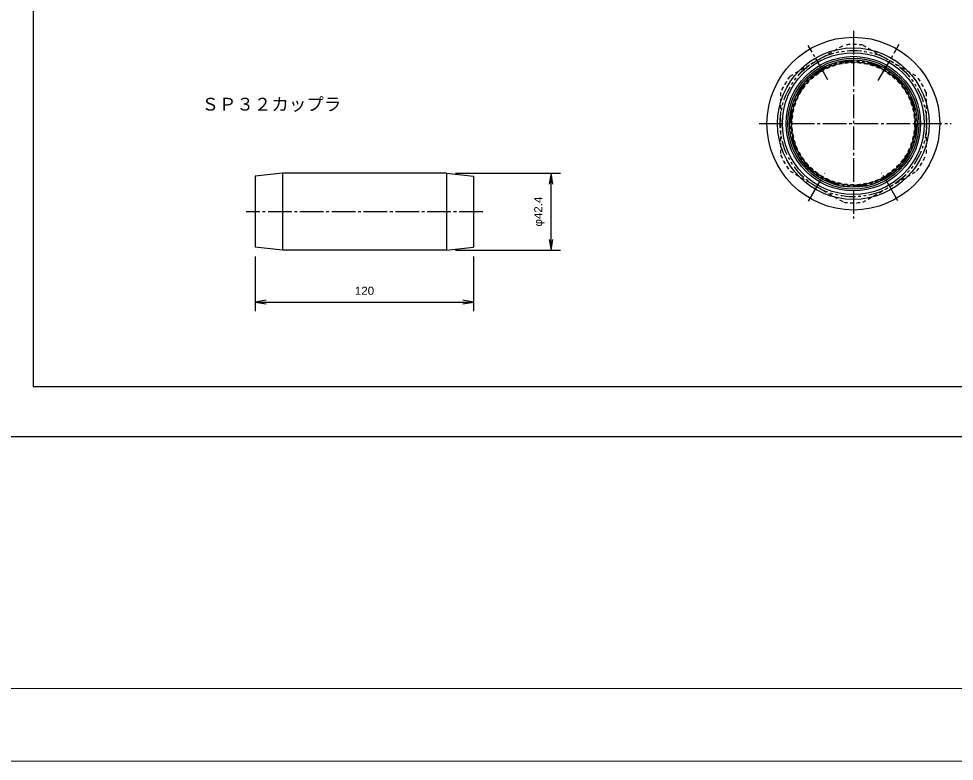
# Model space of a CAD drawing. Units: millimetres on the paper, scale 1:2. Extents: x 0 to 841, y 0 to 594.
# Drawn here: x 141.5 to 398.6, y 0 to 204.1 of the extents above; entities that cross this region are included whole.
import ezdxf
from ezdxf.enums import TextEntityAlignment as Align

# ---------------------------------------------------------------- set-up
doc = ezdxf.new("R2010")
doc.units = ezdxf.units.MM
for name, pattern in [('USER1', [1.75, 1, -0.75]), ('USER2', [8.75, 6.5, -0.75, 0.75, -0.75]), ('USER3', [7.75, 4, -0.75, 0.75, -0.75, 0.75, -0.75])]:
    doc.linetypes.add(name, pattern=pattern)
for name, color, linetype, lineweight in [('1_外形線', 7, 'Continuous', 25), ('2_細い実線', 3, 'Continuous', 25), ('3_隠れ線', 2, 'USER1', 25), ('4_中心線', 1, 'USER2', 25), ('5_想像線', 6, 'USER3', 25), ('6_寸法線', 4, 'Continuous', 25), ('7_枠・タイトル', 7, 'Continuous', 25), ('DEFPOINTS_11', 7, 'Continuous', 25), ('V-nasSTD', 7, 'Continuous', 13)]:
    doc.layers.add(name, color=color, linetype=linetype, lineweight=lineweight)
doc.styles.add('標準ベクトル', font='')
doc.styles.add('ＭＳ Ｐゴシック', font='')
doc.styles.get('標準ベクトル').set_extended_font_data('標準ベクトル')
doc.styles.get('ＭＳ Ｐゴシック').set_extended_font_data('MS PGothic')

# ---------------------------------------------------------------- blocks, each defined once
blk = doc.blocks.new('open_arrow')
at = {"color": 0, "linetype": 'Continuous', "lineweight": -2}
blk.add_lwpolyline([(7.5, 1.25), (0, 0), (7.5, -1.25)], dxfattribs=at)

msp = doc.modelspace()

# ---------------------------------------------------------------- linework, layer by layer
at = {"layer": '1_外形線'}
for p, q in [((214.032, 161.633), (206.532, 160.783)), ((206.532, 160.783), (206.532, 141.283)), ((231.532, 161.633), (214.032, 161.633)), ((214.032, 161.633), (214.032, 140.433)), ((241.532, 161.633), (231.532, 161.633)), ((259.032, 161.633), (241.532, 161.633)), ((259.032, 161.633), (259.032, 140.433)), ((259.032, 161.633), (266.532, 160.783)), ((266.532, 160.783), (266.532, 141.283)), ((214.032, 140.433), (206.532, 141.283)), ((231.532, 140.433), (214.032, 140.433)), ((241.532, 140.433), (231.532, 140.433)), ((259.032, 140.433), (241.532, 140.433)), ((259.032, 140.433), (266.532, 141.283))]:
    msp.add_line(p, q, dxfattribs=at)
for radius in [23.75, 20.828, 19.5, 18.5, 17.5, 17]:
    msp.add_circle((370.876, 175.234), radius, dxfattribs=at)
at = {"layer": '2_細い実線'}
msp.add_circle((370.876, 175.234), 18, dxfattribs=at)
at = {"layer": '3_隠れ線'}
for p, q in [((353.473, 188.281), (368.278, 196.829)), ((373.473, 196.829), (388.278, 188.281)), ((350.876, 183.782), (350.876, 166.687)), ((390.876, 183.782), (390.876, 166.687)), ((353.473, 162.188), (368.278, 153.64)), ((373.473, 153.64), (388.278, 162.188))]:
    msp.add_line(p, q, dxfattribs=at)
msp.add_circle((370.876, 175.234), 16.83, dxfattribs=at)
for start, end in [(83.14104, 96.85896), (143.14104, 156.85896), (23.14104, 36.85896), (203.14104, 216.85896), (323.14104, 336.85896), (263.14104, 276.85896)]:
    msp.add_arc((370.876, 175.234), 21.75, start, end, dxfattribs=at)
at = {"layer": '4_中心線'}
for p, q in [((370.876, 200.745), (370.876, 149.139)), ((370.876, 200.745), (370.876, 149.139)), ((363.911, 187.297), (358.476, 196.711)), ((377.707, 187.067), (383.509, 197.115)), ((344.98, 175.234), (397.743, 175.234)), ((344.98, 175.234), (397.743, 175.234)), ((358.593, 153.96), (363.024, 161.635)), ((383.111, 154.042), (378.68, 161.717)), ((269.032, 151.033), (204.032, 151.033))]:
    msp.add_line(p, q, dxfattribs=at)
at = {"layer": '5_想像線'}
for radius in [20.1, 17.25]:
    msp.add_circle((370.876, 175.234), radius, dxfattribs=at)
at = {"layer": '6_寸法線'}
for p, q in [((261.572, 161.633), (290.367, 161.633)), ((287.827, 140.433), (287.827, 161.633)), ((261.572, 140.433), (290.367, 140.433)), ((206.532, 138.743), (206.532, 123.662)), ((266.532, 138.743), (266.532, 123.662)), ((206.532, 126.202), (266.532, 126.202))]:
    msp.add_line(p, q, dxfattribs=at)
at = {"layer": '7_枠・タイトル'}
for p, q in [((145.5, 491), (145.5, 103)), ((145.5, 103), (695.5, 103))]:
    msp.add_line(p, q, dxfattribs=at)
at = {"layer": 'DEFPOINTS_11'}
msp.add_lwpolyline([(131.75, 89.25), (709.25, 89.25), (709.25, 504.75), (131.75, 504.75)], close=True, dxfattribs=at)
at = {"layer": 'V-nasSTD'}
for points in [[(0, 0), (0, 594), (841, 594), (841, 0)], [(20, 20), (20, 574), (821, 574), (821, 20)], [(20, 20), (20, 574), (821, 574), (821, 20)]]:
    msp.add_lwpolyline(points, close=True, dxfattribs=at)

# ---------------------------------------------------------------- block references
at = {"layer": '6_寸法線', "xscale": 0.4, "yscale": 0.4}
for p, rotation in [((287.827, 161.633), 270), ((287.827, 140.433), 90), ((266.532, 126.202), 180)]:
    msp.add_blockref('open_arrow', p, dxfattribs=dict(at, rotation=rotation))
msp.add_blockref('open_arrow', (206.532, 126.202), dxfattribs=at)

# ---------------------------------------------------------------- texts
at = {"layer": '6_寸法線', "style": '標準ベクトル'}
msp.add_text('ＳＰ３２カップラ', height=3.519, dxfattribs=at).set_placement((230.147, 180.576), align=Align.MIDDLE_RIGHT)
at = {"layer": '6_寸法線', "style": 'ＭＳ Ｐゴシック', "width": 1.1}
msp.add_text('φ42.4', height=2.199, rotation=90, dxfattribs=at).set_placement((284.275, 151.059), align=Align.MIDDLE_CENTER)
msp.add_text('120', height=2.199, dxfattribs=at).set_placement((236.532, 129.302), align=Align.MIDDLE_CENTER)

doc.saveas('drawing.dxf')
